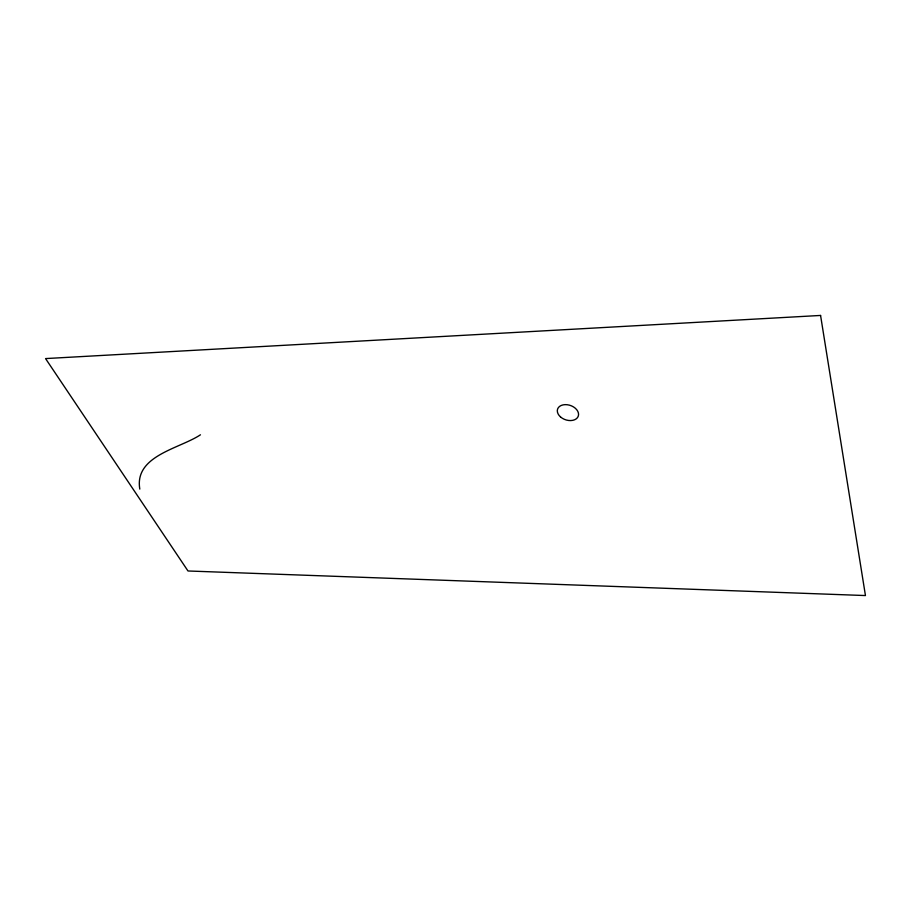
<?xml version="1.0" encoding="UTF-8"?>
<svg xmlns="http://www.w3.org/2000/svg" width="911" height="911" viewBox="0 0 911 911"><rect width="100%" height="100%" fill="white"/><g stroke="black" fill="none" stroke-linecap="round" stroke-linejoin="round"><path stroke-width="1.37" d="M200.443 434.798C179.501 448.747 134.088 455.625 139.804 489.093M820.572 315.445L45.55 358.581L187.996 570.981L865.45 595.555L820.572 315.445M560.516 416.931A10.932 7.561 18.7 0 0 578.246 416.236A10.932 7.561 18.7 0 0 565.036 404.643A10.932 7.561 18.7 0 0 560.516 416.931"/></g></svg>
